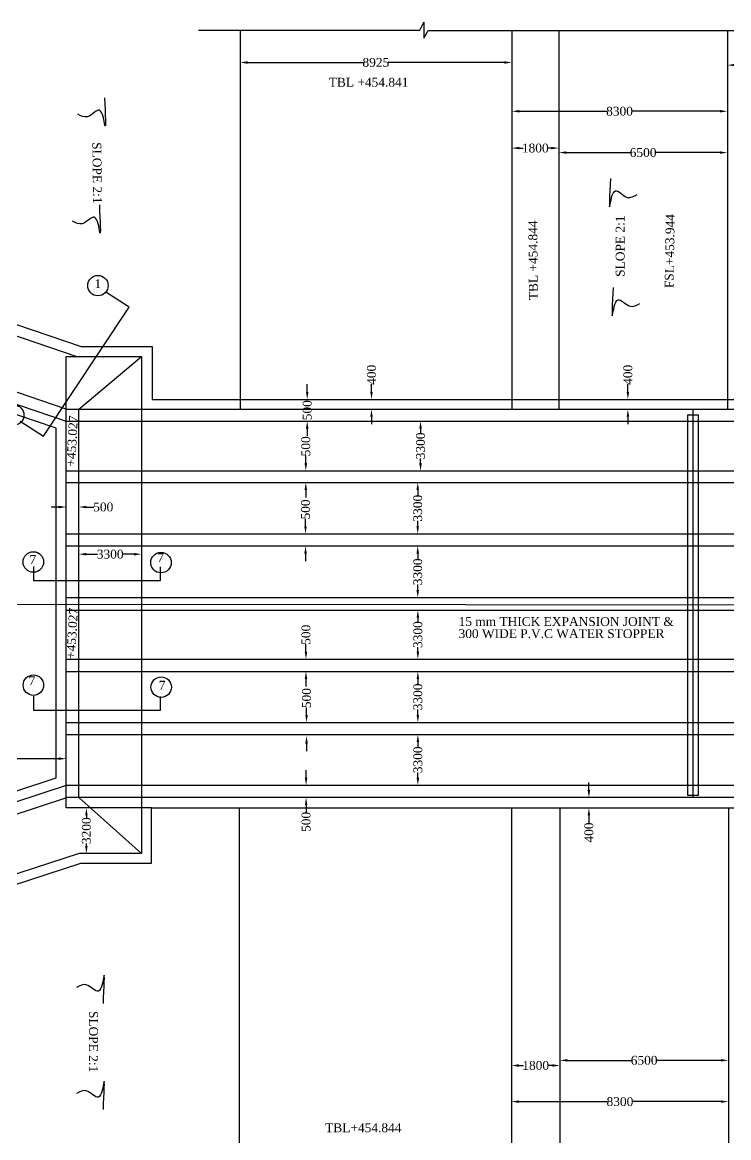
# Model space of a CAD drawing. Header units: feet. Extents: x -53249207 to -53240457, y 22140708 to 22146555.
# Drawn here: x -53247306 to -53245711, y 22142049 to 22144567 of the extents above; entities that cross this region are included whole.
import ezdxf

# ---------------------------------------------------------------- set-up
doc = ezdxf.new("R2010")
doc.units = ezdxf.units.FT
doc.header["$MEASUREMENT"] = 0
doc.header["$PDMODE"] = 32
doc.header["$PDSIZE"] = 22
doc.layers.add('DIMENSION', color=7, linetype='Continuous')
doc.styles.get("Standard").update_dxf_attribs({"font": 'times.ttf', "height": 20})
doc.dimstyles.get("Standard").update_dxf_attribs({"dimtxt": 17, "dimasz": 17, "dimexe": 0.18, "dimexo": 0.0625, "dimgap": 0.09, "dimtad": 0, "dimdec": 0, "dimzin": 0, "dimdsep": 46, "dimtxsty": 'Standard', "dimcen": 0.09, "dimse1": 1, "dimse2": 1, "dimadec": 0, "dimazin": 0, "dimtfac": 1, "dimtdec": 0, "dimtofl": 0, "dimtmove": 0, "dimatfit": 3, "dimfxl": 1, "dimtolj": 1, "dimtzin": 0, "dimarcsym": 0})

# ---------------------------------------------------------------- blocks, each defined once
blk = doc.blocks.new('*D110')
at = {"layer": 'Defpoints', "color": 0, "transparency": 16777216}
for p in [(-53247160.5, 22142793.8), (-53247161, 22142691), (-53247160.5, 22142691)]:
    blk.add_point(p, dxfattribs=at)
at = {"layer": 'DIMENSION', "color": 0, "lineweight": -2, "transparency": 16777216}
for p, q in [((-53247161, 22142776.8), (-53247161, 22142770.9)), ((-53247161, 22142708), (-53247161, 22142713.9))]:
    blk.add_line(p, q, dxfattribs=at)
at = {"layer": 'DIMENSION', "color": 0, "transparency": 16777216}
for points in [[(-53247163.8, 22142776.8), (-53247158.2, 22142776.8), (-53247161, 22142793.8)], [(-53247163.8, 22142708), (-53247158.2, 22142708), (-53247161, 22142691)]]:
    blk.add_solid(points, dxfattribs=at)
at = {"layer": 'DIMENSION', "color": 0, "transparency": 16777216, "insert": (-53247161, 22142742.4), "char_height": 20, "attachment_point": 5, "rotation": 90}
blk.add_mtext('\\A1;3200', dxfattribs=at)
blk = doc.blocks.new('*D111')
at = {"layer": 'Defpoints', "color": 0, "transparency": 16777216}
for p in [(-53246665, 22142845), (-53246665, 22142817.3), (-53246665, 22142817.3)]:
    blk.add_point(p, dxfattribs=at)
at = {"layer": 'DIMENSION', "color": 0, "lineweight": -2, "transparency": 16777216}
for p, q in [((-53246665, 22142862), (-53246665, 22142879)), ((-53246665, 22142800.3), (-53246665, 22142783.3))]:
    blk.add_line(p, q, dxfattribs=at)
at = {"layer": 'DIMENSION', "color": 0, "transparency": 16777216}
for points in [[(-53246667.9, 22142862), (-53246662.2, 22142862), (-53246665, 22142845)], [(-53246667.9, 22142800.3), (-53246662.2, 22142800.3), (-53246665, 22142817.3)]]:
    blk.add_solid(points, dxfattribs=at)
at = {"layer": 'DIMENSION', "color": 0, "transparency": 16777216, "insert": (-53246665, 22142762.3), "char_height": 20, "attachment_point": 5, "rotation": 90}
blk.add_mtext('\\A1;500', dxfattribs=at)
blk = doc.blocks.new('*D112')
at = {"layer": 'Defpoints', "color": 0, "transparency": 16777216}
for p in [(-53246664, 22142986.8), (-53246664, 22142986.8), (-53246664, 22142956.3)]:
    blk.add_point(p, dxfattribs=at)
at = {"layer": 'DIMENSION', "color": 0, "lineweight": -2, "transparency": 16777216}
for p, q in [((-53246664, 22143003.8), (-53246664, 22143020.8)), ((-53246664, 22142939.3), (-53246664, 22142922.3))]:
    blk.add_line(p, q, dxfattribs=at)
at = {"layer": 'DIMENSION', "color": 0, "transparency": 16777216}
for points in [[(-53246666.8, 22143003.8), (-53246661.1, 22143003.8), (-53246664, 22142986.8)], [(-53246666.8, 22142939.3), (-53246661.1, 22142939.3), (-53246664, 22142956.3)]]:
    blk.add_solid(points, dxfattribs=at)
at = {"layer": 'DIMENSION', "color": 0, "transparency": 16777216, "insert": (-53246664, 22143041.8), "char_height": 20, "attachment_point": 5, "rotation": 90}
blk.add_mtext('\\A1;500', dxfattribs=at)
blk = doc.blocks.new('*D113')
at = {"layer": 'Defpoints', "color": 0, "transparency": 16777216}
for p in [(-53246412.7, 22142960), (-53246412.7, 22142845), (-53246412.7, 22142845)]:
    blk.add_point(p, dxfattribs=at)
at = {"layer": 'DIMENSION', "color": 0, "lineweight": -2, "transparency": 16777216}
for p, q in [((-53246412.7, 22142943), (-53246412.7, 22142931)), ((-53246412.7, 22142862), (-53246412.7, 22142874))]:
    blk.add_line(p, q, dxfattribs=at)
at = {"layer": 'DIMENSION', "color": 0, "transparency": 16777216}
for points in [[(-53246415.5, 22142943), (-53246409.9, 22142943), (-53246412.7, 22142960)], [(-53246415.5, 22142862), (-53246409.9, 22142862), (-53246412.7, 22142845)]]:
    blk.add_solid(points, dxfattribs=at)
at = {"layer": 'DIMENSION', "color": 0, "transparency": 16777216, "insert": (-53246412.7, 22142902.5), "char_height": 20, "attachment_point": 5, "rotation": 90}
blk.add_mtext('\\A1;3300', dxfattribs=at)
blk = doc.blocks.new('*D114')
at = {"layer": 'Defpoints', "color": 0, "transparency": 16777216}
for p in [(-53246412.7, 22143102.2), (-53246412.7, 22143102.2), (-53246412.7, 22142986.8)]:
    blk.add_point(p, dxfattribs=at)
at = {"layer": 'DIMENSION', "color": 0, "lineweight": -2, "transparency": 16777216}
for p, q in [((-53246412.7, 22143085.2), (-53246412.7, 22143073)), ((-53246412.7, 22143003.8), (-53246412.7, 22143016))]:
    blk.add_line(p, q, dxfattribs=at)
at = {"layer": 'DIMENSION', "color": 0, "transparency": 16777216}
for points in [[(-53246415.5, 22143085.2), (-53246409.9, 22143085.2), (-53246412.7, 22143102.2)], [(-53246415.5, 22143003.8), (-53246409.9, 22143003.8), (-53246412.7, 22142986.8)]]:
    blk.add_solid(points, dxfattribs=at)
at = {"layer": 'DIMENSION', "color": 0, "transparency": 16777216, "insert": (-53246412.7, 22143044.5), "char_height": 20, "attachment_point": 5, "rotation": 90}
blk.add_mtext('\\A1;3300', dxfattribs=at)
blk = doc.blocks.new('*D115')
at = {"layer": 'Defpoints', "color": 0, "transparency": 16777216}
for p in [(-53246412.7, 22143240.5), (-53246412.7, 22143240.5), (-53246412.7, 22143129.8)]:
    blk.add_point(p, dxfattribs=at)
at = {"layer": 'DIMENSION', "color": 0, "lineweight": -2, "transparency": 16777216}
for p, q in [((-53246412.7, 22143223.5), (-53246412.7, 22143213.6)), ((-53246412.7, 22143146.8), (-53246412.7, 22143156.6))]:
    blk.add_line(p, q, dxfattribs=at)
at = {"layer": 'DIMENSION', "color": 0, "transparency": 16777216}
for points in [[(-53246415.5, 22143223.5), (-53246409.9, 22143223.5), (-53246412.7, 22143240.5)], [(-53246415.5, 22143146.8), (-53246409.9, 22143146.8), (-53246412.7, 22143129.8)]]:
    blk.add_solid(points, dxfattribs=at)
at = {"layer": 'DIMENSION', "color": 0, "transparency": 16777216, "insert": (-53246412.7, 22143185.1), "char_height": 20, "attachment_point": 5, "rotation": 90}
blk.add_mtext('\\A1;3300', dxfattribs=at)
blk = doc.blocks.new('*D116')
at = {"layer": 'Defpoints', "color": 0, "transparency": 16777216}
for p in [(-53246665.3, 22143129.8), (-53246665.3, 22143129.8), (-53246665.3, 22143102.2)]:
    blk.add_point(p, dxfattribs=at)
at = {"layer": 'DIMENSION', "color": 0, "lineweight": -2, "transparency": 16777216}
for p, q in [((-53246665.3, 22143146.8), (-53246665.3, 22143163.8)), ((-53246665.3, 22143085.2), (-53246665.3, 22143068.2))]:
    blk.add_line(p, q, dxfattribs=at)
at = {"layer": 'DIMENSION', "color": 0, "transparency": 16777216}
for points in [[(-53246668.1, 22143146.8), (-53246662.5, 22143146.8), (-53246665.3, 22143129.8)], [(-53246668.1, 22143085.2), (-53246662.5, 22143085.2), (-53246665.3, 22143102.2)]]:
    blk.add_solid(points, dxfattribs=at)
at = {"layer": 'DIMENSION', "color": 0, "transparency": 16777216, "insert": (-53246665.3, 22143184.8), "char_height": 20, "attachment_point": 5, "rotation": 90}
blk.add_mtext('\\A1;500', dxfattribs=at)
blk = doc.blocks.new('*D117')
at = {"layer": 'Defpoints', "color": 0, "transparency": 16777216}
for p in [(-53246413, 22143385.2), (-53246413, 22143385.2), (-53246413, 22143268.7)]:
    blk.add_point(p, dxfattribs=at)
at = {"layer": 'DIMENSION', "color": 0, "lineweight": -2, "transparency": 16777216}
for p, q in [((-53246413, 22143368.2), (-53246413, 22143355.4)), ((-53246413, 22143285.7), (-53246413, 22143298.4))]:
    blk.add_line(p, q, dxfattribs=at)
at = {"layer": 'DIMENSION', "color": 0, "transparency": 16777216}
for points in [[(-53246415.9, 22143368.2), (-53246410.2, 22143368.2), (-53246413, 22143385.2)], [(-53246415.9, 22143285.7), (-53246410.2, 22143285.7), (-53246413, 22143268.7)]]:
    blk.add_solid(points, dxfattribs=at)
at = {"layer": 'DIMENSION', "color": 0, "transparency": 16777216, "insert": (-53246413, 22143326.9), "char_height": 20, "attachment_point": 5, "rotation": 90}
blk.add_mtext('\\A1;3300', dxfattribs=at)
blk = doc.blocks.new('*D118')
at = {"layer": 'Defpoints', "color": 0, "transparency": 16777216}
for p in [(-53246413, 22143528.6), (-53246413, 22143528.6), (-53246413, 22143412.7)]:
    blk.add_point(p, dxfattribs=at)
at = {"layer": 'DIMENSION', "color": 0, "lineweight": -2, "transparency": 16777216}
for p, q in [((-53246413, 22143511.6), (-53246413, 22143499.1)), ((-53246413, 22143429.7), (-53246413, 22143442.1))]:
    blk.add_line(p, q, dxfattribs=at)
at = {"layer": 'DIMENSION', "color": 0, "transparency": 16777216}
for points in [[(-53246415.9, 22143511.6), (-53246410.2, 22143511.6), (-53246413, 22143528.6)], [(-53246415.9, 22143429.7), (-53246410.2, 22143429.7), (-53246413, 22143412.7)]]:
    blk.add_solid(points, dxfattribs=at)
at = {"layer": 'DIMENSION', "color": 0, "transparency": 16777216, "insert": (-53246413, 22143470.6), "char_height": 20, "attachment_point": 5, "rotation": 90}
blk.add_mtext('\\A1;3300', dxfattribs=at)
blk = doc.blocks.new('*D119')
at = {"layer": 'Defpoints', "color": 0, "transparency": 16777216}
for p in [(-53246666.3, 22143412.7), (-53246666.3, 22143412.7), (-53246666.3, 22143385.2)]:
    blk.add_point(p, dxfattribs=at)
at = {"layer": 'DIMENSION', "color": 0, "lineweight": -2, "transparency": 16777216}
for p, q in [((-53246666.3, 22143429.7), (-53246666.3, 22143446.7)), ((-53246666.3, 22143368.2), (-53246666.3, 22143351.2))]:
    blk.add_line(p, q, dxfattribs=at)
at = {"layer": 'DIMENSION', "color": 0, "transparency": 16777216}
for points in [[(-53246669.1, 22143429.7), (-53246663.4, 22143429.7), (-53246666.3, 22143412.7)], [(-53246669.1, 22143368.2), (-53246663.4, 22143368.2), (-53246666.3, 22143385.2)]]:
    blk.add_solid(points, dxfattribs=at)
at = {"layer": 'DIMENSION', "color": 0, "transparency": 16777216, "insert": (-53246666.3, 22143467.7), "char_height": 20, "attachment_point": 5, "rotation": 90}
blk.add_mtext('\\A1;500', dxfattribs=at)
blk = doc.blocks.new('*D120')
at = {"layer": 'Defpoints', "color": 0, "transparency": 16777216}
for p in [(-53246666.3, 22143555.2), (-53246665.6, 22143555.2), (-53246666.3, 22143528.6)]:
    blk.add_point(p, dxfattribs=at)
at = {"layer": 'DIMENSION', "color": 0, "lineweight": -2, "transparency": 16777216}
for p, q in [((-53246665.6, 22143572.2), (-53246665.6, 22143589.2)), ((-53246665.6, 22143511.6), (-53246665.6, 22143494.6))]:
    blk.add_line(p, q, dxfattribs=at)
at = {"layer": 'DIMENSION', "color": 0, "transparency": 16777216}
for points in [[(-53246668.5, 22143572.2), (-53246662.8, 22143572.2), (-53246665.6, 22143555.2)], [(-53246668.5, 22143511.6), (-53246662.8, 22143511.6), (-53246665.6, 22143528.6)]]:
    blk.add_solid(points, dxfattribs=at)
at = {"layer": 'DIMENSION', "color": 0, "transparency": 16777216, "insert": (-53246665.6, 22143610.2), "char_height": 20, "attachment_point": 5, "rotation": 90}
blk.add_mtext('\\A1;500', dxfattribs=at)
blk = doc.blocks.new('*D121')
at = {"layer": 'Defpoints', "color": 0, "transparency": 16777216}
for p in [(-53246665.6, 22143716.2), (-53246662.5, 22143716.2), (-53246665.6, 22143667.3)]:
    blk.add_point(p, dxfattribs=at)
at = {"layer": 'DIMENSION', "color": 0, "lineweight": -2, "transparency": 16777216}
for p, q in [((-53246662.5, 22143733.2), (-53246662.5, 22143750.2)), ((-53246662.5, 22143650.3), (-53246662.5, 22143633.3))]:
    blk.add_line(p, q, dxfattribs=at)
at = {"layer": 'DIMENSION', "color": 0, "transparency": 16777216}
for points in [[(-53246665.3, 22143733.2), (-53246659.6, 22143733.2), (-53246662.5, 22143716.2)], [(-53246665.3, 22143650.3), (-53246659.6, 22143650.3), (-53246662.5, 22143667.3)]]:
    blk.add_solid(points, dxfattribs=at)
at = {"layer": 'DIMENSION', "color": 0, "transparency": 16777216, "insert": (-53246662.5, 22143691.7), "char_height": 20, "attachment_point": 5, "rotation": 90}
blk.add_mtext('\\A1;500', dxfattribs=at)
blk = doc.blocks.new('*D122')
at = {"layer": 'Defpoints', "color": 0, "transparency": 16777216}
for p in [(-53246517.9, 22143716.2), (-53246517.4, 22143716.2), (-53246517.9, 22143693.9)]:
    blk.add_point(p, dxfattribs=at)
at = {"layer": 'DIMENSION', "color": 0, "lineweight": -2, "transparency": 16777216}
for p, q in [((-53246517.4, 22143733.2), (-53246517.4, 22143750.2)), ((-53246517.4, 22143676.9), (-53246517.4, 22143659.9))]:
    blk.add_line(p, q, dxfattribs=at)
at = {"layer": 'DIMENSION', "color": 0, "transparency": 16777216}
for points in [[(-53246520.2, 22143733.2), (-53246514.5, 22143733.2), (-53246517.4, 22143716.2)], [(-53246520.2, 22143676.9), (-53246514.5, 22143676.9), (-53246517.4, 22143693.9)]]:
    blk.add_solid(points, dxfattribs=at)
at = {"layer": 'DIMENSION', "color": 0, "transparency": 16777216, "insert": (-53246517.4, 22143771.7), "char_height": 20, "attachment_point": 5, "rotation": 90}
blk.add_mtext('\\A1;400', dxfattribs=at)
blk = doc.blocks.new('*D123')
at = {"layer": 'Defpoints', "color": 0, "transparency": 16777216}
for p in [(-53246412.9, 22143667.3), (-53246406.7, 22143667.3), (-53246412.9, 22143555.2)]:
    blk.add_point(p, dxfattribs=at)
at = {"layer": 'DIMENSION', "color": 0, "lineweight": -2, "transparency": 16777216}
for p, q in [((-53246406.7, 22143650.3), (-53246406.7, 22143639.7)), ((-53246406.7, 22143572.2), (-53246406.7, 22143582.7))]:
    blk.add_line(p, q, dxfattribs=at)
at = {"layer": 'DIMENSION', "color": 0, "transparency": 16777216}
for points in [[(-53246409.5, 22143650.3), (-53246403.8, 22143650.3), (-53246406.7, 22143667.3)], [(-53246409.5, 22143572.2), (-53246403.8, 22143572.2), (-53246406.7, 22143555.2)]]:
    blk.add_solid(points, dxfattribs=at)
at = {"layer": 'DIMENSION', "color": 0, "transparency": 16777216, "insert": (-53246406.7, 22143611.2), "char_height": 20, "attachment_point": 5, "rotation": 90}
blk.add_mtext('\\A1;3300', dxfattribs=at)
blk = doc.blocks.new('*D124')
at = {"layer": 'Defpoints', "color": 0, "transparency": 16777216}
for p in [(-53245938.6, 22143716.2), (-53245938.6, 22143716.2), (-53245938.6, 22143693.9)]:
    blk.add_point(p, dxfattribs=at)
at = {"layer": 'DIMENSION', "color": 0, "lineweight": -2, "transparency": 16777216}
for p, q in [((-53245938.6, 22143733.2), (-53245938.6, 22143750.2)), ((-53245938.6, 22143676.9), (-53245938.6, 22143659.9))]:
    blk.add_line(p, q, dxfattribs=at)
at = {"layer": 'DIMENSION', "color": 0, "transparency": 16777216}
for points in [[(-53245941.4, 22143733.2), (-53245935.7, 22143733.2), (-53245938.6, 22143716.2)], [(-53245941.4, 22143676.9), (-53245935.7, 22143676.9), (-53245938.6, 22143693.9)]]:
    blk.add_solid(points, dxfattribs=at)
at = {"layer": 'DIMENSION', "color": 0, "transparency": 16777216, "insert": (-53245938.6, 22143771.7), "char_height": 20, "attachment_point": 5, "rotation": 90}
blk.add_mtext('\\A1;400', dxfattribs=at)
blk = doc.blocks.new('*D125')
at = {"layer": 'Defpoints', "color": 0, "transparency": 16777216}
for p in [(-53246200.8, 22144283.5), (-53246200.8, 22144283.5), (-53246094.5, 22144283.5)]:
    blk.add_point(p, dxfattribs=at)
at = {"layer": 'DIMENSION', "color": 0, "lineweight": -2, "transparency": 16777216}
for p, q in [((-53246183.8, 22144283.5), (-53246175, 22144283.5)), ((-53246111.5, 22144283.5), (-53246120.3, 22144283.5))]:
    blk.add_line(p, q, dxfattribs=at)
at = {"layer": 'DIMENSION', "color": 0, "transparency": 16777216}
for points in [[(-53246183.8, 22144286.4), (-53246183.8, 22144280.7), (-53246200.8, 22144283.5)], [(-53246111.5, 22144286.4), (-53246111.5, 22144280.7), (-53246094.5, 22144283.5)]]:
    blk.add_solid(points, dxfattribs=at)
at = {"layer": 'DIMENSION', "color": 0, "transparency": 16777216, "insert": (-53246147.7, 22144283.5), "char_height": 20, "attachment_point": 5}
blk.add_mtext('\\A1;1800', dxfattribs=at)
blk = doc.blocks.new('*D126')
at = {"layer": 'Defpoints', "color": 0, "transparency": 16777216}
for p in [(-53246094.5, 22144272.5), (-53245714, 22144273.3), (-53245714, 22144272.5)]:
    blk.add_point(p, dxfattribs=at)
at = {"layer": 'DIMENSION', "color": 0, "lineweight": -2, "transparency": 16777216}
for p, q in [((-53246077.5, 22144273.3), (-53245932.7, 22144273.3)), ((-53245731, 22144273.3), (-53245875.8, 22144273.3))]:
    blk.add_line(p, q, dxfattribs=at)
at = {"layer": 'DIMENSION', "color": 0, "transparency": 16777216}
for points in [[(-53246077.5, 22144276.2), (-53246077.5, 22144270.5), (-53246094.5, 22144273.3)], [(-53245731, 22144276.2), (-53245731, 22144270.5), (-53245714, 22144273.3)]]:
    blk.add_solid(points, dxfattribs=at)
at = {"layer": 'DIMENSION', "color": 0, "transparency": 16777216, "insert": (-53245904.2, 22144273.3), "char_height": 20, "attachment_point": 5}
blk.add_mtext('\\A1;6500', dxfattribs=at)
blk = doc.blocks.new('*D127')
at = {"layer": 'Defpoints', "color": 0, "transparency": 16777216}
for p in [(-53246200.8, 22144366.7), (-53246200.8, 22144366.7), (-53245714, 22144366.7)]:
    blk.add_point(p, dxfattribs=at)
at = {"layer": 'DIMENSION', "color": 0, "lineweight": -2, "transparency": 16777216}
for p, q in [((-53246183.8, 22144366.7), (-53245985.6, 22144366.7)), ((-53245731, 22144366.7), (-53245929.2, 22144366.7))]:
    blk.add_line(p, q, dxfattribs=at)
at = {"layer": 'DIMENSION', "color": 0, "transparency": 16777216}
for points in [[(-53246183.8, 22144369.5), (-53246183.8, 22144363.8), (-53246200.8, 22144366.7)], [(-53245731, 22144369.5), (-53245731, 22144363.8), (-53245714, 22144366.7)]]:
    blk.add_solid(points, dxfattribs=at)
at = {"layer": 'DIMENSION', "color": 0, "transparency": 16777216, "insert": (-53245957.4, 22144366.7), "char_height": 20, "attachment_point": 5}
blk.add_mtext('\\A1;8300', dxfattribs=at)
blk = doc.blocks.new('*D128')
at = {"layer": 'Defpoints', "color": 0, "transparency": 16777216}
for p in [(-53246814.1, 22144476.8), (-53246814.1, 22144476.8), (-53246200.8, 22144476.8)]:
    blk.add_point(p, dxfattribs=at)
at = {"layer": 'DIMENSION', "color": 0, "lineweight": -2, "transparency": 16777216}
for p, q in [((-53246797.1, 22144476.8), (-53246535.2, 22144476.8)), ((-53246217.8, 22144476.8), (-53246479.7, 22144476.8))]:
    blk.add_line(p, q, dxfattribs=at)
at = {"layer": 'DIMENSION', "color": 0, "transparency": 16777216}
for points in [[(-53246797.1, 22144479.6), (-53246797.1, 22144473.9), (-53246814.1, 22144476.8)], [(-53246217.8, 22144479.6), (-53246217.8, 22144473.9), (-53246200.8, 22144476.8)]]:
    blk.add_solid(points, dxfattribs=at)
at = {"layer": 'DIMENSION', "color": 0, "transparency": 16777216, "insert": (-53246507.5, 22144476.8), "char_height": 20, "attachment_point": 5}
blk.add_mtext('\\A1;8925', dxfattribs=at)
blk = doc.blocks.new('*D129')
at = {"layer": 'Defpoints', "color": 0, "transparency": 16777216}
for p in [(-53245714, 22144470.9), (-53244921.6, 22144470.9), (-53244921.6, 22144470.9)]:
    blk.add_point(p, dxfattribs=at)
at = {"layer": 'DIMENSION', "color": 0, "lineweight": -2, "transparency": 16777216}
for p, q in [((-53245697, 22144470.9), (-53245352.6, 22144470.9)), ((-53244938.6, 22144470.9), (-53245283.1, 22144470.9))]:
    blk.add_line(p, q, dxfattribs=at)
at = {"layer": 'DIMENSION', "color": 0, "transparency": 16777216}
for points in [[(-53245697, 22144473.7), (-53245697, 22144468.1), (-53245714, 22144470.9)], [(-53244938.6, 22144473.7), (-53244938.6, 22144468.1), (-53244921.6, 22144470.9)]]:
    blk.add_solid(points, dxfattribs=at)
at = {"layer": 'DIMENSION', "color": 0, "transparency": 16777216, "insert": (-53245317.8, 22144470.9), "char_height": 20, "attachment_point": 5}
blk.add_mtext('\\A1;10500', dxfattribs=at)
blk = doc.blocks.new('*D177')
at = {"layer": 'Defpoints', "color": 0, "transparency": 16777216}
for p in [(-53246201.4, 22142130.8), (-53246201.4, 22142130.8), (-53245711.7, 22142130.8)]:
    blk.add_point(p, dxfattribs=at)
at = {"layer": 'DIMENSION', "color": 0, "lineweight": -2, "transparency": 16777216}
for p, q in [((-53246184.4, 22142130.8), (-53245984.7, 22142130.8)), ((-53245728.7, 22142130.8), (-53245928.3, 22142130.8))]:
    blk.add_line(p, q, dxfattribs=at)
at = {"layer": 'DIMENSION', "color": 0, "transparency": 16777216}
for points in [[(-53246184.4, 22142133.6), (-53246184.4, 22142128), (-53246201.4, 22142130.8)], [(-53245728.7, 22142133.6), (-53245728.7, 22142128), (-53245711.7, 22142130.8)]]:
    blk.add_solid(points, dxfattribs=at)
at = {"layer": 'DIMENSION', "color": 0, "transparency": 16777216, "insert": (-53245956.5, 22142130.8), "char_height": 20, "attachment_point": 5}
blk.add_mtext('\\A1;8300', dxfattribs=at)
blk = doc.blocks.new('*D178')
at = {"layer": 'Defpoints', "color": 0, "transparency": 16777216}
for p in [(-53246092.1, 22142224), (-53246092.1, 22142224), (-53245711.7, 22142224)]:
    blk.add_point(p, dxfattribs=at)
at = {"layer": 'DIMENSION', "color": 0, "lineweight": -2, "transparency": 16777216}
for p, q in [((-53246075.1, 22142224), (-53245930.4, 22142224)), ((-53245728.7, 22142224), (-53245873.4, 22142224))]:
    blk.add_line(p, q, dxfattribs=at)
at = {"layer": 'DIMENSION', "color": 0, "transparency": 16777216}
for points in [[(-53246075.1, 22142226.9), (-53246075.1, 22142221.2), (-53246092.1, 22142224)], [(-53245728.7, 22142226.9), (-53245728.7, 22142221.2), (-53245711.7, 22142224)]]:
    blk.add_solid(points, dxfattribs=at)
at = {"layer": 'DIMENSION', "color": 0, "transparency": 16777216, "insert": (-53245901.9, 22142224), "char_height": 20, "attachment_point": 5}
blk.add_mtext('\\A1;6500', dxfattribs=at)
blk = doc.blocks.new('*D179')
at = {"layer": 'Defpoints', "color": 0, "transparency": 16777216}
for p in [(-53246201.4, 22142212.4), (-53246201.4, 22142212.4), (-53246092.1, 22142212.4)]:
    blk.add_point(p, dxfattribs=at)
at = {"layer": 'DIMENSION', "color": 0, "lineweight": -2, "transparency": 16777216}
for p, q in [((-53246184.4, 22142212.4), (-53246174.1, 22142212.4)), ((-53246109.1, 22142212.4), (-53246119.4, 22142212.4))]:
    blk.add_line(p, q, dxfattribs=at)
at = {"layer": 'DIMENSION', "color": 0, "transparency": 16777216}
for points in [[(-53246184.4, 22142215.2), (-53246184.4, 22142209.5), (-53246201.4, 22142212.4)], [(-53246109.1, 22142215.2), (-53246109.1, 22142209.5), (-53246092.1, 22142212.4)]]:
    blk.add_solid(points, dxfattribs=at)
at = {"layer": 'DIMENSION', "color": 0, "transparency": 16777216, "insert": (-53246146.7, 22142212.4), "char_height": 20, "attachment_point": 5}
blk.add_mtext('\\A1;1800', dxfattribs=at)
blk = doc.blocks.new('*D181')
at = {"layer": 'Defpoints', "color": 0, "transparency": 16777216}
for p in [(-53246028.6, 22142817.3), (-53246026.6, 22142793.8), (-53246026.6, 22142793.8)]:
    blk.add_point(p, dxfattribs=at)
at = {"layer": 'DIMENSION', "color": 0, "lineweight": -2, "transparency": 16777216}
for p, q in [((-53246026.6, 22142834.3), (-53246026.6, 22142851.3)), ((-53246026.6, 22142776.8), (-53246026.6, 22142759.8))]:
    blk.add_line(p, q, dxfattribs=at)
at = {"layer": 'DIMENSION', "color": 0, "transparency": 16777216}
for points in [[(-53246029.5, 22142834.3), (-53246023.8, 22142834.3), (-53246026.6, 22142817.3)], [(-53246029.5, 22142776.8), (-53246023.8, 22142776.8), (-53246026.6, 22142793.8)]]:
    blk.add_solid(points, dxfattribs=at)
at = {"layer": 'DIMENSION', "color": 0, "transparency": 16777216, "insert": (-53246026.6, 22142738.3), "char_height": 20, "attachment_point": 5, "rotation": 90}
blk.add_mtext('\\A1;400', dxfattribs=at)
blk = doc.blocks.new('*D187')
at = {"layer": 'Defpoints', "color": 0, "transparency": 16777216}
for p in [(-53247971.2, 22142905), (-53247971.2, 22142905), (-53247206.3, 22142907.2)]:
    blk.add_point(p, dxfattribs=at)
at = {"layer": 'DIMENSION', "color": 0, "lineweight": -2, "transparency": 16777216}
for p, q in [((-53247954.2, 22142905), (-53247624.9, 22142905)), ((-53247223.3, 22142905), (-53247552.6, 22142905))]:
    blk.add_line(p, q, dxfattribs=at)
at = {"layer": 'DIMENSION', "color": 0, "transparency": 16777216}
for points in [[(-53247954.2, 22142907.9), (-53247954.2, 22142902.2), (-53247971.2, 22142905)], [(-53247223.3, 22142907.9), (-53247223.3, 22142902.2), (-53247206.3, 22142905)]]:
    blk.add_solid(points, dxfattribs=at)
at = {"layer": 'DIMENSION', "color": 0, "transparency": 16777216, "insert": (-53247588.7, 22142905), "char_height": 20, "attachment_point": 5}
blk.add_mtext('\\A1;28800', dxfattribs=at)
blk = doc.blocks.new('*D189')
at = {"layer": 'Defpoints', "color": 0, "transparency": 16777216}
for p in [(-53247177.9, 22143366.7), (-53247177.9, 22143366.7), (-53247036.4, 22143366.7)]:
    blk.add_point(p, dxfattribs=at)
at = {"layer": 'DIMENSION', "color": 0, "lineweight": -2, "transparency": 16777216}
for p, q in [((-53247160.9, 22143366.7), (-53247135.7, 22143366.7)), ((-53247053.4, 22143366.7), (-53247078.7, 22143366.7))]:
    blk.add_line(p, q, dxfattribs=at)
at = {"layer": 'DIMENSION', "color": 0, "transparency": 16777216}
for points in [[(-53247160.9, 22143369.5), (-53247160.9, 22143363.8), (-53247177.9, 22143366.7)], [(-53247053.4, 22143369.5), (-53247053.4, 22143363.8), (-53247036.4, 22143366.7)]]:
    blk.add_solid(points, dxfattribs=at)
at = {"layer": 'DIMENSION', "color": 0, "transparency": 16777216, "insert": (-53247107.2, 22143366.7), "char_height": 20, "attachment_point": 5}
blk.add_mtext('\\A1;3300', dxfattribs=at)
blk = doc.blocks.new('*D191')
at = {"layer": 'Defpoints', "color": 0, "transparency": 16777216}
for p in [(-53247206.3, 22143473.6), (-53247177.9, 22143473.6), (-53247177.9, 22143473.2)]:
    blk.add_point(p, dxfattribs=at)
at = {"layer": 'DIMENSION', "color": 0, "lineweight": -2, "transparency": 16777216}
for p, q in [((-53247223.3, 22143473.2), (-53247240.3, 22143473.2)), ((-53247160.9, 22143473.2), (-53247143.9, 22143473.2))]:
    blk.add_line(p, q, dxfattribs=at)
at = {"layer": 'DIMENSION', "color": 0, "transparency": 16777216}
for points in [[(-53247223.3, 22143476), (-53247223.3, 22143470.3), (-53247206.3, 22143473.2)], [(-53247160.9, 22143476), (-53247160.9, 22143470.3), (-53247177.9, 22143473.2)]]:
    blk.add_solid(points, dxfattribs=at)
at = {"layer": 'DIMENSION', "color": 0, "transparency": 16777216, "insert": (-53247122.9, 22143473.2), "char_height": 20, "attachment_point": 5}
blk.add_mtext('\\A1;500', dxfattribs=at)

msp = doc.modelspace()

# ---------------------------------------------------------------- linework, layer by layer
at = {"layer": 'DIMENSION'}
for points in [[(-53246907.7, 22144549.5), (-53246408.4, 22144549.5), (-53246399.2, 22144567.5), (-53246399.2, 22144531.8), (-53246389.4, 22144548.7), (-53244665.7, 22144548.7), (-53244655.7, 22144565.3), (-53244655.7, 22144531.4), (-53244645.6, 22144546.6), (-53243740.5, 22144546.6)], [(-53246814.1, 22144549.5), (-53246814.1, 22143693.9)], [(-53246200.8, 22144549.5), (-53246200.8, 22143693.9)], [(-53246094.5, 22144549.5), (-53246094.5, 22143693.9)], [(-53245714, 22144549.5), (-53245714, 22143693.9)], [(-53247992.9, 22142080.8), (-53247992.9, 22142610), (-53247229.5, 22142861.8), (-53247229.5, 22143651.3), (-53247995.7, 22143910.9), (-53247995.7, 22144436.3), (-53247799.4, 22144436.3), (-53247799.4, 22144048.2), (-53247173, 22143835.5), (-53247012.8, 22143835.5), (-53247012.8, 22143716.2), (-53243924.4, 22143716.2)], [(-53247972.2, 22143927.5), (-53247972.2, 22144413.9), (-53247821.8, 22144413.9), (-53247821.8, 22144031.6), (-53247182.8, 22143813.2), (-53247036.4, 22143813.2), (-53247036.4, 22143693.3), (-53247036.4, 22143253.4)], [(-53247206.3, 22143693.9), (-53247945.2, 22143946.6), (-53247945.2, 22144413.9)], [(-53247310.5, 22143667.2), (-53247258.1, 22143633.2), (-53247064.3, 22143924.4), (-53247116.9, 22143958.3)], [(-53247972.2, 22143927.5), (-53247206.3, 22143667.3)], [(-53247206.3, 22143693.9), (-53247206.3, 22143813.2), (-53247182.8, 22143813.2)], [(-53247177.9, 22143693.9), (-53247036.4, 22143813.2)], [(-53247206.3, 22142793.8), (-53247206.3, 22143693.9), (-53243727.7, 22143693.9)], [(-53247177.9, 22142817.3), (-53247177.9, 22143693.9)], [(-53245791.6, 22143693.9), (-53245791.6, 22142817.3)], [(-53247206.3, 22143667.3), (-53243727.7, 22143667.3)], [(-53247206.3, 22143555.2), (-53243727.7, 22143555.2)], [(-53247206.3, 22143528.6), (-53243727.7, 22143528.6)], [(-53247206.3, 22143412.7), (-53243727.7, 22143412.7)], [(-53247206.3, 22143385.2), (-53243727.7, 22143385.2)], [(-53247280.4, 22143339), (-53247280.4, 22143307.2), (-53246993.7, 22143307.2), (-53246993.7, 22143338.2)], [(-53249038.3, 22143254.4), (-53242206.8, 22143250.6)], [(-53247036.4, 22143253.4), (-53247036.4, 22142691), (-53247177.3, 22142691), (-53247822.4, 22142481.2), (-53247822.4, 22142102.7), (-53247970.3, 22142102.7), (-53247970.3, 22142593.7), (-53247205.6, 22142845), (-53243727.7, 22142845)], [(-53247206.3, 22143268.7), (-53243727.7, 22143268.7)], [(-53247206.3, 22143240.5), (-53243727.7, 22143240.5)], [(-53247206.3, 22143129.8), (-53243727.7, 22143129.8)], [(-53247206.3, 22143102.2), (-53243727.7, 22143102.2)], [(-53247280.4, 22143046), (-53247280.4, 22143014.2), (-53246993.7, 22143014.2), (-53246993.7, 22143045.2)], [(-53247206.3, 22142986.8), (-53243727.7, 22142986.8)], [(-53247206.3, 22142960), (-53243727.7, 22142960)], [(-53243727.7, 22142817.3), (-53247203.3, 22142817.3), (-53247941.8, 22142574.2), (-53247941.8, 22142102.7)], [(-53247036.4, 22142691), (-53247177.9, 22142817.3)], [(-53247800, 22142080.8), (-53247800, 22142464.1), (-53247173.8, 22142669.2), (-53247014, 22142669.2), (-53247014, 22142793.8), (-53247206.3, 22142793.8)], [(-53247014, 22142793.8), (-53243924.4, 22142793.8)], [(-53246815.9, 22142793.8), (-53246815.9, 22141946.6)], [(-53246201.4, 22142793.8), (-53246201.4, 22141945.8)], [(-53246092.1, 22142793.8), (-53246092.1, 22141945.8)], [(-53245711.7, 22142793.8), (-53245711.7, 22141945.8)]]:
    msp.add_lwpolyline(points, dxfattribs=at)
msp.add_lwpolyline([(-53245803.9, 22142823), (-53245779.4, 22142823), (-53245779.4, 22143680.2), (-53245803.9, 22143680.2)], close=True, dxfattribs=at)
for centre in [(-53247134.9, 22143973.1), (-53247325.2, 22143680.7), (-53247280.7, 22143349.1), (-53246992.6, 22143347.7), (-53247280.6, 22143071.1), (-53246992.2, 22143066.6)]:
    msp.add_circle(centre, 23.1, dxfattribs=at)
for points in [[(-53247120.2, 22144396.8), (-53247119.2, 22144335.3), (-53247131.5, 22144368.8), (-53247158.7, 22144354.2), (-53247180.5, 22144360.3)], [(-53245978.1, 22144214.9), (-53245979.1, 22144153.4), (-53245966.8, 22144186.9), (-53245939.6, 22144172.3), (-53245917.8, 22144178.4)], [(-53247131.7, 22144155.3), (-53247130.7, 22144093.8), (-53247143, 22144127.3), (-53247170.2, 22144112.7), (-53247192, 22144118.8)], [(-53245972.1, 22143968.9), (-53245973.1, 22143907.4), (-53245960.8, 22143940.9), (-53245933.6, 22143926.3), (-53245911.8, 22143932.4)], [(-53247122.7, 22142352), (-53247121.7, 22142413.5), (-53247134, 22142380), (-53247161.2, 22142394.6), (-53247183, 22142388.5)], [(-53247122.7, 22142112.7), (-53247121.7, 22142174.2), (-53247134, 22142140.7), (-53247161.2, 22142155.3), (-53247183, 22142149.2)]]:
    msp.add_spline(points, degree=3, dxfattribs=at)

# ---------------------------------------------------------------- texts
for s, p in [('TBL +454.841', (-53246613.8, 22144422.2)), ('1', (-53247142.8, 22143967.4)), ('7', (-53247289.3, 22143344.7)), ('7', (-53247000.9, 22143349)), ('15 mm THICK EXPANSION JOINT &', (-53246320.8, 22143204.7)), ('300 WIDE P.V.C WATER STOPPER', (-53246320.8, 22143177.4)), ('7', (-53247291.5, 22143071.1)), ('7', (-53246997.6, 22143060.8)), ('TBL+454.844', (-53246622, 22142061.8))]:
    msp.add_text(s, height=20, dxfattribs=at).set_placement(p)
for s, rotation, p in [('SLOPE 2:1', 270.6687, (-53247147.4, 22144296.7)), ('FSL+453.944', 89.0416, (-53245835.7, 22143967.1)), ('TBL +454.844', 90.4323, (-53246141.9, 22143940.2)), ('SLOPE 2:1', 90.0288, (-53245946.1, 22143992.9)), ('+453.027', 86.6465, (-53247186.6, 22143564)), ('+453.027', 86.6465, (-53247186.6, 22143129.8)), ('SLOPE 2:1', 270, (-53247154.8, 22142335.5))]:
    msp.add_text(s, height=20, rotation=rotation, dxfattribs=at).set_placement(p)

# ---------------------------------------------------------------- dimensions: what is measured, and where the dimension line sits
for base, p1, p2, text, picture, middle in [((-53246814.1, 22144476.8), (-53246200.8, 22144476.8), (-53246814.1, 22144476.8), '8925', '*D128', (-53246507.5, 22144476.8)), ((-53244921.6, 22144470.9), (-53245714, 22144470.9), (-53244921.6, 22144470.9), '10500', '*D129', (-53245317.8, 22144470.9)), ((-53246200.8, 22144366.7), (-53245714, 22144366.7), (-53246200.8, 22144366.7), '8300', '*D127', (-53245957.4, 22144366.7)), ((-53246200.8, 22144283.5), (-53246094.5, 22144283.5), (-53246200.8, 22144283.5), '1800', '*D125', (-53246147.7, 22144283.5)), ((-53245714, 22144273.3), (-53246094.5, 22144272.5), (-53245714, 22144272.5), '6500', '*D126', (-53245904.2, 22144273.3)), ((-53247177.9, 22143473.2), (-53247206.3, 22143473.6), (-53247177.9, 22143473.6), '500', '*D191', (-53247122.9, 22143473.2)), ((-53247177.9, 22143366.7), (-53247036.4, 22143366.7), (-53247177.9, 22143366.7), '3300', '*D189', (-53247107.2, 22143366.7)), ((-53247971.2, 22142905), (-53247206.3, 22142907.2), (-53247971.2, 22142905), '28800', '*D187', (-53247588.7, 22142905)), ((-53246201.4, 22142212.4), (-53246092.1, 22142212.4), (-53246201.4, 22142212.4), '1800', '*D179', (-53246146.7, 22142212.4)), ((-53246092.1, 22142224), (-53245711.7, 22142224), (-53246092.1, 22142224), '6500', '*D178', (-53245901.9, 22142224)), ((-53246201.4, 22142130.8), (-53245711.7, 22142130.8), (-53246201.4, 22142130.8), '8300', '*D177', (-53245956.5, 22142130.8))]:
    dim = msp.add_linear_dim(base=base, p1=p1, p2=p2, text=text, dimstyle='Standard', override={"dimtxt": 20}, dxfattribs=at)
    dim.commit()
    dim.dimension.update_dxf_attribs({"geometry": picture, "text_midpoint": middle})
for base, p1, p2, text, picture, middle in [((-53246517.4, 22143716.2), (-53246517.9, 22143693.9), (-53246517.9, 22143716.2), '400', '*D122', (-53246517.4, 22143771.7)), ((-53245938.6, 22143716.2), (-53245938.6, 22143693.9), (-53245938.6, 22143716.2), '400', '*D124', (-53245938.6, 22143771.7)), ((-53246662.5, 22143716.2), (-53246665.6, 22143667.3), (-53246665.6, 22143716.2), '500', '*D121', (-53246662.5, 22143691.7)), ((-53246406.7, 22143667.3), (-53246412.9, 22143555.2), (-53246412.9, 22143667.3), '3300', '*D123', (-53246406.7, 22143611.2)), ((-53246665.6, 22143555.2), (-53246666.3, 22143528.6), (-53246666.3, 22143555.2), '500', '*D120', (-53246665.6, 22143610.2)), ((-53246413, 22143528.6), (-53246413, 22143412.7), (-53246413, 22143528.6), '3300', '*D118', (-53246413, 22143470.6)), ((-53246666.3, 22143412.7), (-53246666.3, 22143385.2), (-53246666.3, 22143412.7), '500', '*D119', (-53246666.3, 22143467.7)), ((-53246413, 22143385.2), (-53246413, 22143268.7), (-53246413, 22143385.2), '3300', '*D117', (-53246413, 22143326.9)), ((-53246412.7, 22143240.5), (-53246412.7, 22143129.8), (-53246412.7, 22143240.5), '3300', '*D115', (-53246412.7, 22143185.1)), ((-53246665.3, 22143129.8), (-53246665.3, 22143102.2), (-53246665.3, 22143129.8), '500', '*D116', (-53246665.3, 22143184.8)), ((-53246412.7, 22143102.2), (-53246412.7, 22142986.8), (-53246412.7, 22143102.2), '3300', '*D114', (-53246412.7, 22143044.5)), ((-53246664, 22142986.8), (-53246664, 22142956.3), (-53246664, 22142986.8), '500', '*D112', (-53246664, 22143041.8)), ((-53246412.7, 22142845), (-53246412.7, 22142960), (-53246412.7, 22142845), '3300', '*D113', (-53246412.7, 22142902.5)), ((-53246665, 22142817.3), (-53246665, 22142845), (-53246665, 22142817.3), '500', '*D111', (-53246665, 22142762.3)), ((-53246026.6, 22142793.8), (-53246028.6, 22142817.3), (-53246026.6, 22142793.8), '400', '*D181', (-53246026.6, 22142738.3)), ((-53247161, 22142691), (-53247160.5, 22142793.8), (-53247160.5, 22142691), '3200', '*D110', (-53247161, 22142742.4))]:
    dim = msp.add_linear_dim(base=base, p1=p1, p2=p2, angle=90, text=text, dimstyle='Standard', override={"dimtxt": 20}, dxfattribs=at)
    dim.commit()
    dim.dimension.update_dxf_attribs({"geometry": picture, "text_midpoint": middle})

doc.saveas('drawing.dxf')
